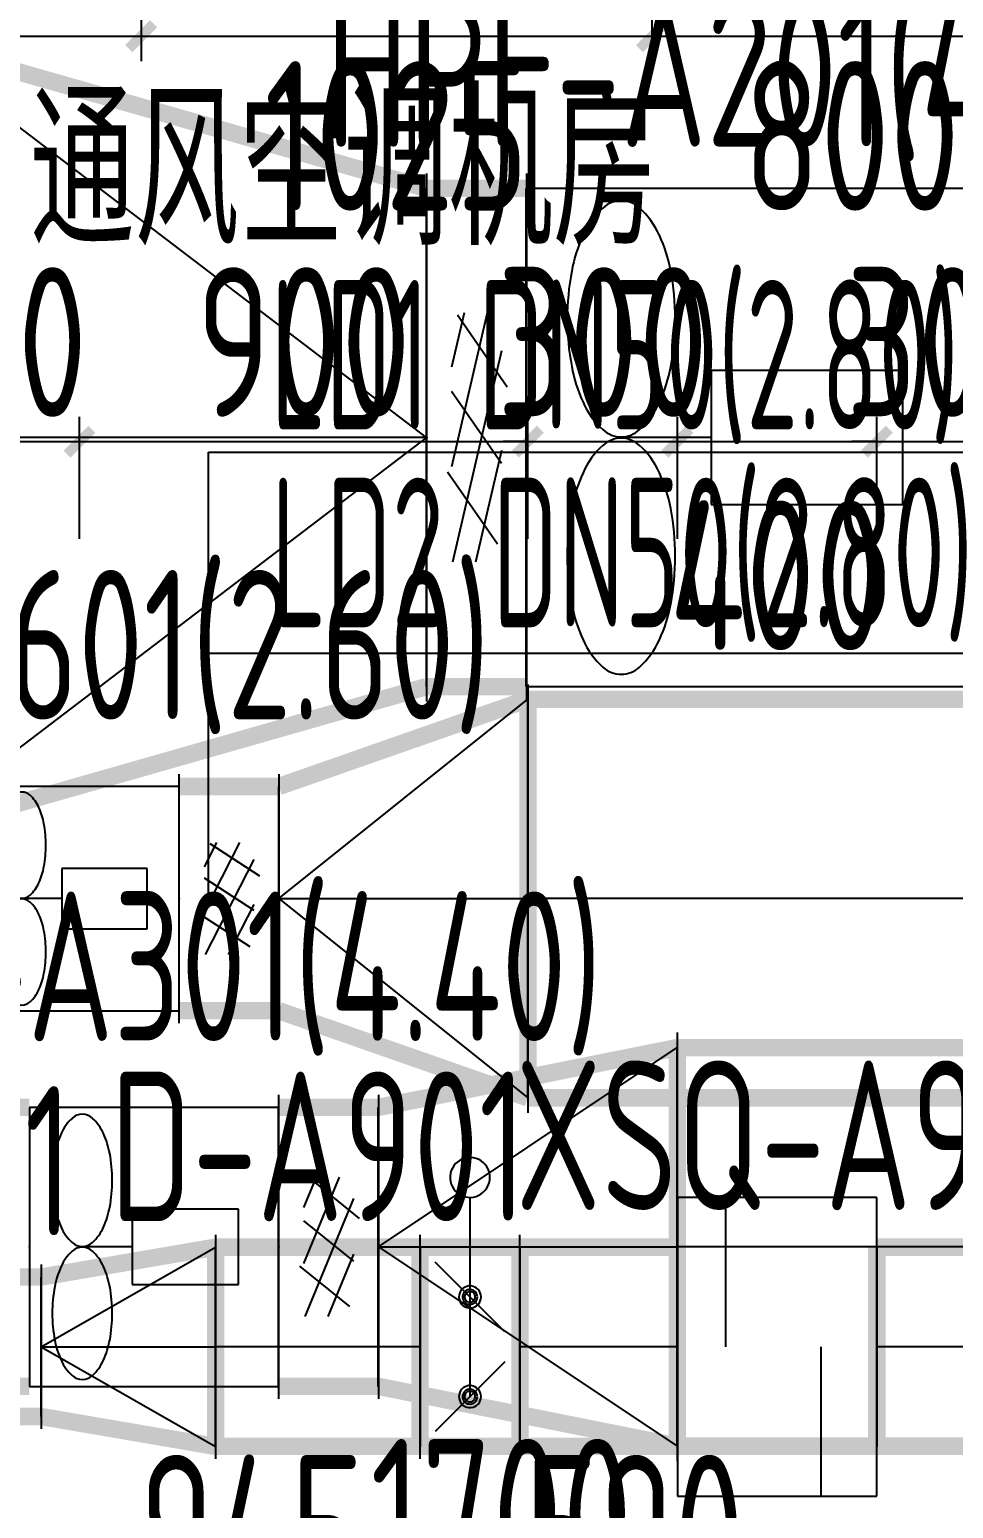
# Model space of a CAD drawing. Extents: x 4 to 13611208, y -605838 to 574722.
# Drawn here: x 13252799 to 13254654, y 198185 to 201154 of the extents above; entities that cross this region are included whole.
import ezdxf
from ezdxf.enums import TextEntityAlignment as Align

# ---------------------------------------------------------------- set-up
doc = ezdxf.new("R2010")
doc.units = 0
doc.header["$LTSCALE"] = 1000
doc.header["$MEASUREMENT"] = 0
doc.linetypes.add('CENTER2', pattern=[28.575, 19.05, -3.175, 3.175, -3.175])
for name, color, linetype in [('DUCT-D-P标注', 7, 'Continuous'), ('DUCT-K-P中心线', 5, 'CENTER2'), ('DUCT-K-P标注', 7, 'Continuous'), ('DUCT-K-P法兰', 2, 'Continuous'), ('DUCT-K-P管', 191, 'Continuous'), ('DUCT-K-P管端线', 2, 'Continuous'), ('DUCT-K-P管设备', 7, 'Continuous'), ('DUCT-K-P阀门', 7, 'Continuous'), ('DUCT-X-P标注', 7, 'Continuous'), ('DUCT-X-S中心线', 5, 'CENTER2'), ('DUCT-X-S标注', 7, 'Continuous'), ('DUCT-X-S法兰', 4, 'Continuous'), ('DUCT-X-S管', 3, 'Continuous'), ('DUCT-X-S管端线', 4, 'Continuous'), ('DUCT-X-S管设备', 7, 'Continuous'), ('DUCT-X-S阀门', 7, 'Continuous'), ('SXT-标注', 7, 'Continuous')]:
    doc.layers.add(name, color=color, linetype=linetype)
doc.layers.add('建筑底图', color=8, linetype='Continuous', lineweight=13)
doc.styles.add('67', font='gbenor.shx', dxfattribs={"width": 0.7, "bigfont": 'hztxt.shx'})
doc.styles.add('C', font='HZTXT_E', dxfattribs={"width": 0.7, "bigfont": 'HZTXT'})
doc.styles.add('du', font='gbenor.shx', dxfattribs={"width": 0.8, "bigfont": 'hztxt.shx'})
doc.dimstyles.new('67', dxfattribs={"dimscale": 100, "dimtxt": 3, "dimasz": 0.5, "dimexe": 0.5, "dimexo": 2, "dimgap": 0.5, "dimtad": 2, "dimdec": 0, "dimrnd": 5, "dimzin": 0, "dimdsep": 46, "dimtxsty": 'du', "dimblk": 'ARCHTICK', "dimcen": 0, "dimdle": 0.5, "dimclrd": 256, "dimclre": 256, "dimclrt": 256, "dimazin": 0, "dimtfac": 1, "dimtdec": 0, "dimtix": 1, "dimtmove": 2, "dimatfit": 3, "dimfxl": 100, "dimtolj": 1, "dimtzin": 0, "dimlwd": -1, "dimlwe": -1, "dimarcsym": 0})

# ---------------------------------------------------------------- blocks, each defined once
blk = doc.blocks.new('_ArchTick')
at = {"color": 0, "linetype": 'ByBlock', "const_width": 0.4}
blk.add_lwpolyline([(-0.5, -0.5), (0.5, 0.5)], dxfattribs=at)
blk = doc.blocks.new('*D745')
at = {"layer": 'DUCT-X-S标注', "transparency": 16777216}
for p, q in [((13251997.6, 201334.6), (13251997.6, 201090.3)), ((13253023, 201334.6), (13253023, 201090.3)), ((13251947.6, 201140.3), (13253073, 201140.3))]:
    blk.add_line(p, q, dxfattribs=at)
at = {"layer": 'DUCT-X-S标注', "transparency": 16777216, "xscale": 50, "yscale": 50, "zscale": 50, "rotation": 180}
blk.add_blockref('_ArchTick', (13251997.6, 201140.3), dxfattribs=at)
at = {"layer": 'DUCT-X-S标注', "transparency": 16777216, "xscale": 50, "yscale": 50, "zscale": 50}
blk.add_blockref('_ArchTick', (13253023, 201140.3), dxfattribs=at)
at = {"layer": 'DUCT-X-S标注', "transparency": 16777216, "insert": (13252510.3, 200940.3), "char_height": 300, "attachment_point": 5, "style": 'du'}
blk.add_mtext('\\A1;1025', dxfattribs=at)
blk = doc.blocks.new('*D746')
at = {"layer": 'DUCT-X-S标注', "transparency": 16777216}
for p, q in [((13253023, 201334.6), (13253023, 201090.3)), ((13254048.6, 201334.6), (13254048.6, 201090.3)), ((13252973, 201140.3), (13254098.6, 201140.3))]:
    blk.add_line(p, q, dxfattribs=at)
at = {"layer": 'DUCT-X-S标注', "transparency": 16777216, "xscale": 50, "yscale": 50, "zscale": 50, "rotation": 180}
blk.add_blockref('_ArchTick', (13253023, 201140.3), dxfattribs=at)
at = {"layer": 'DUCT-X-S标注', "transparency": 16777216, "xscale": 50, "yscale": 50, "zscale": 50}
blk.add_blockref('_ArchTick', (13254048.6, 201140.3), dxfattribs=at)
at = {"layer": 'DUCT-X-S标注', "transparency": 16777216, "insert": (13253535.8, 200940.3), "char_height": 300, "attachment_point": 5, "style": 'du'}
blk.add_mtext('\\A1;1025', dxfattribs=at)
blk = doc.blocks.new('*D747')
at = {"layer": 'DUCT-X-S标注', "transparency": 16777216}
for p, q in [((13254048.6, 201334.6), (13254048.6, 201090.3)), ((13254850.2, 201334.6), (13254850.2, 201090.3)), ((13253998.6, 201140.3), (13254900.2, 201140.3))]:
    blk.add_line(p, q, dxfattribs=at)
at = {"layer": 'DUCT-X-S标注', "transparency": 16777216, "xscale": 50, "yscale": 50, "zscale": 50, "rotation": 180}
blk.add_blockref('_ArchTick', (13254048.6, 201140.3), dxfattribs=at)
at = {"layer": 'DUCT-X-S标注', "transparency": 16777216, "xscale": 50, "yscale": 50, "zscale": 50}
blk.add_blockref('_ArchTick', (13254850.2, 201140.3), dxfattribs=at)
at = {"layer": 'DUCT-X-S标注', "transparency": 16777216, "insert": (13254449.4, 200940.3), "char_height": 300, "attachment_point": 5, "style": 'du'}
blk.add_mtext('\\A1;800', dxfattribs=at)
blk = doc.blocks.new('*D815')
at = {"layer": 'DUCT-X-S标注', "transparency": 16777216}
for p, q in [((13252899, 200131.6), (13252899, 200376.4)), ((13253799.6, 200131.6), (13253799.6, 200376.4)), ((13252849, 200326.4), (13253849.6, 200326.4))]:
    blk.add_line(p, q, dxfattribs=at)
at = {"layer": 'DUCT-X-S标注', "transparency": 16777216, "xscale": 50, "yscale": 50, "zscale": 50, "rotation": 180}
blk.add_blockref('_ArchTick', (13252899, 200326.4), dxfattribs=at)
at = {"layer": 'DUCT-X-S标注', "transparency": 16777216, "xscale": 50, "yscale": 50, "zscale": 50}
blk.add_blockref('_ArchTick', (13253799.6, 200326.4), dxfattribs=at)
at = {"layer": 'DUCT-X-S标注', "transparency": 16777216, "insert": (13253349.3, 200526.4), "char_height": 300, "attachment_point": 5, "style": 'du'}
blk.add_mtext('\\A1;900', dxfattribs=at)
blk = doc.blocks.new('*D816')
at = {"layer": 'DUCT-X-S标注', "transparency": 16777216}
for p, q in [((13253799.6, 200131.6), (13253799.6, 200376.4)), ((13254099.6, 200131.6), (13254099.6, 200376.4)), ((13253799.6, 200326.4), (13253749.6, 200326.4)), ((13253799.6, 200326.4), (13254099.6, 200326.4)), ((13254099.6, 200326.4), (13254149.6, 200326.4))]:
    blk.add_line(p, q, dxfattribs=at)
at = {"layer": 'DUCT-X-S标注', "transparency": 16777216, "xscale": 50, "yscale": 50, "zscale": 50}
blk.add_blockref('_ArchTick', (13253799.6, 200326.4), dxfattribs=at)
at = {"layer": 'DUCT-X-S标注', "transparency": 16777216, "xscale": 50, "yscale": 50, "zscale": 50, "rotation": 180}
blk.add_blockref('_ArchTick', (13254099.6, 200326.4), dxfattribs=at)
at = {"layer": 'DUCT-X-S标注', "transparency": 16777216, "insert": (13253949.6, 200526.4), "char_height": 300, "attachment_point": 5, "style": 'du'}
blk.add_mtext('\\A1;300', dxfattribs=at)
blk = doc.blocks.new('*D843')
at = {"layer": 'DUCT-X-P标注', "transparency": 16777216}
for p, q in [((13251766.8, 197854.5), (13251766.8, 197992.5)), ((13252774.8, 197854.5), (13252774.8, 197992.5)), ((13251716.8, 197942.5), (13252824.8, 197942.5))]:
    blk.add_line(p, q, dxfattribs=at)
at = {"layer": 'DUCT-X-P标注', "transparency": 16777216, "xscale": 50, "yscale": 50, "zscale": 50, "rotation": 180}
blk.add_blockref('_ArchTick', (13251766.8, 197942.5), dxfattribs=at)
at = {"layer": 'DUCT-X-P标注', "transparency": 16777216, "xscale": 50, "yscale": 50, "zscale": 50}
blk.add_blockref('_ArchTick', (13252774.8, 197942.5), dxfattribs=at)
at = {"layer": 'DUCT-X-P标注', "transparency": 16777216, "insert": (13252270.8, 198142.5), "char_height": 300, "attachment_point": 5, "style": 'du'}
blk.add_mtext('\\A1;1010', dxfattribs=at)
blk = doc.blocks.new('*D844')
at = {"layer": 'DUCT-X-P标注', "transparency": 16777216}
for p, q in [((13252774.8, 197854.5), (13252774.8, 197992.5)), ((13253717.6, 197854.5), (13253717.6, 197992.5)), ((13252724.8, 197942.5), (13253767.6, 197942.5))]:
    blk.add_line(p, q, dxfattribs=at)
at = {"layer": 'DUCT-X-P标注', "transparency": 16777216, "xscale": 50, "yscale": 50, "zscale": 50, "rotation": 180}
blk.add_blockref('_ArchTick', (13252774.8, 197942.5), dxfattribs=at)
at = {"layer": 'DUCT-X-P标注', "transparency": 16777216, "xscale": 50, "yscale": 50, "zscale": 50}
blk.add_blockref('_ArchTick', (13253717.6, 197942.5), dxfattribs=at)
at = {"layer": 'DUCT-X-P标注', "transparency": 16777216, "insert": (13253246.2, 198142.5), "char_height": 300, "attachment_point": 5, "style": 'du'}
blk.add_mtext('\\A1;945', dxfattribs=at)
blk = doc.blocks.new('*D845')
at = {"layer": 'DUCT-X-P标注', "transparency": 16777216}
for p, q in [((13253717.6, 197854.5), (13253717.6, 197992.5)), ((13254309.9, 197854.5), (13254309.9, 197992.5)), ((13253667.6, 197942.5), (13254359.9, 197942.5))]:
    blk.add_line(p, q, dxfattribs=at)
at = {"layer": 'DUCT-X-P标注', "transparency": 16777216, "xscale": 50, "yscale": 50, "zscale": 50, "rotation": 180}
blk.add_blockref('_ArchTick', (13253717.6, 197942.5), dxfattribs=at)
at = {"layer": 'DUCT-X-P标注', "transparency": 16777216, "xscale": 50, "yscale": 50, "zscale": 50}
blk.add_blockref('_ArchTick', (13254309.9, 197942.5), dxfattribs=at)
at = {"layer": 'DUCT-X-P标注', "transparency": 16777216, "insert": (13254013.8, 198142.5), "char_height": 300, "attachment_point": 5, "style": 'du'}
blk.add_mtext('\\A1;590', dxfattribs=at)
blk = doc.blocks.new('*D888')
at = {"layer": 'DUCT-K-P标注', "transparency": 16777216}
for p, q in [((13251998.4, 198110.1), (13251998.4, 197934)), ((13253049, 198110.1), (13253049, 197934)), ((13251948.4, 197984), (13253099, 197984))]:
    blk.add_line(p, q, dxfattribs=at)
at = {"layer": 'DUCT-K-P标注', "transparency": 16777216, "xscale": 50, "yscale": 50, "zscale": 50, "rotation": 180}
blk.add_blockref('_ArchTick', (13251998.4, 197984), dxfattribs=at)
at = {"layer": 'DUCT-K-P标注', "transparency": 16777216, "xscale": 50, "yscale": 50, "zscale": 50}
blk.add_blockref('_ArchTick', (13253049, 197984), dxfattribs=at)
at = {"layer": 'DUCT-K-P标注', "transparency": 16777216, "insert": (13252523.7, 197784), "char_height": 300, "attachment_point": 5, "style": 'du'}
blk.add_mtext('\\A1;1050', dxfattribs=at)
blk = doc.blocks.new('*D889')
at = {"layer": 'DUCT-K-P标注', "transparency": 16777216}
for p, q in [((13253049, 198110.1), (13253049, 197934)), ((13254099.6, 198110.1), (13254099.6, 197934)), ((13252999, 197984), (13254149.6, 197984))]:
    blk.add_line(p, q, dxfattribs=at)
at = {"layer": 'DUCT-K-P标注', "transparency": 16777216, "xscale": 50, "yscale": 50, "zscale": 50, "rotation": 180}
blk.add_blockref('_ArchTick', (13253049, 197984), dxfattribs=at)
at = {"layer": 'DUCT-K-P标注', "transparency": 16777216, "xscale": 50, "yscale": 50, "zscale": 50}
blk.add_blockref('_ArchTick', (13254099.6, 197984), dxfattribs=at)
at = {"layer": 'DUCT-K-P标注', "transparency": 16777216, "insert": (13253574.3, 197784), "char_height": 300, "attachment_point": 5, "style": 'du'}
blk.add_mtext('\\A1;1050', dxfattribs=at)
blk = doc.blocks.new('*D890')
at = {"layer": 'DUCT-K-P标注', "transparency": 16777216}
for p, q in [((13254099.6, 198110.1), (13254099.6, 197934)), ((13256399.1, 198110.1), (13256399.1, 197934)), ((13254049.6, 197984), (13256449.1, 197984))]:
    blk.add_line(p, q, dxfattribs=at)
at = {"layer": 'DUCT-K-P标注', "transparency": 16777216, "xscale": 50, "yscale": 50, "zscale": 50, "rotation": 180}
blk.add_blockref('_ArchTick', (13254099.6, 197984), dxfattribs=at)
at = {"layer": 'DUCT-K-P标注', "transparency": 16777216, "xscale": 50, "yscale": 50, "zscale": 50}
blk.add_blockref('_ArchTick', (13256399.1, 197984), dxfattribs=at)
at = {"layer": 'DUCT-K-P标注', "transparency": 16777216, "insert": (13255249.4, 197784), "char_height": 300, "attachment_point": 5, "style": 'du'}
blk.add_mtext('\\A1;2300', dxfattribs=at)
blk = doc.blocks.new('*D902')
at = {"layer": 'DUCT-K-P标注', "transparency": 16777216}
for p, q in [((13252545.9, 201334.7), (13252545.9, 201678.5)), ((13254246.5, 201334.7), (13254246.5, 201678.5)), ((13252495.9, 201628.5), (13254296.5, 201628.5))]:
    blk.add_line(p, q, dxfattribs=at)
at = {"layer": 'DUCT-K-P标注', "transparency": 16777216, "xscale": 50, "yscale": 50, "zscale": 50, "rotation": 180}
blk.add_blockref('_ArchTick', (13252545.9, 201628.5), dxfattribs=at)
at = {"layer": 'DUCT-K-P标注', "transparency": 16777216, "xscale": 50, "yscale": 50, "zscale": 50}
blk.add_blockref('_ArchTick', (13254246.5, 201628.5), dxfattribs=at)
at = {"layer": 'DUCT-K-P标注', "transparency": 16777216, "insert": (13253396.2, 201828.5), "char_height": 300, "attachment_point": 5, "style": 'du'}
blk.add_mtext('\\A1;1700', dxfattribs=at)
blk = doc.blocks.new('*D903')
at = {"layer": 'DUCT-K-P标注', "transparency": 16777216}
for p, q in [((13254246.5, 201334.7), (13254246.5, 201678.5)), ((13255947.1, 201334.7), (13255947.1, 201678.5)), ((13254196.5, 201628.5), (13255997.1, 201628.5))]:
    blk.add_line(p, q, dxfattribs=at)
at = {"layer": 'DUCT-K-P标注', "transparency": 16777216, "xscale": 50, "yscale": 50, "zscale": 50, "rotation": 180}
blk.add_blockref('_ArchTick', (13254246.5, 201628.5), dxfattribs=at)
at = {"layer": 'DUCT-K-P标注', "transparency": 16777216, "xscale": 50, "yscale": 50, "zscale": 50}
blk.add_blockref('_ArchTick', (13255947.1, 201628.5), dxfattribs=at)
at = {"layer": 'DUCT-K-P标注', "transparency": 16777216, "insert": (13255096.8, 201828.5), "char_height": 300, "attachment_point": 5, "style": 'du'}
blk.add_mtext('\\A1;1700', dxfattribs=at)
blk = doc.blocks.new('*D935')
at = {"layer": 'DUCT-D-P标注', "transparency": 16777216}
for p, q in [((13251296.4, 197809.5), (13251296.4, 198024.5)), ((13252897, 197809.5), (13252897, 198024.5)), ((13251246.4, 197974.5), (13252947, 197974.5))]:
    blk.add_line(p, q, dxfattribs=at)
at = {"layer": 'DUCT-D-P标注', "transparency": 16777216, "xscale": 50, "yscale": 50, "zscale": 50, "rotation": 180}
blk.add_blockref('_ArchTick', (13251296.4, 197974.5), dxfattribs=at)
at = {"layer": 'DUCT-D-P标注', "transparency": 16777216, "xscale": 50, "yscale": 50, "zscale": 50}
blk.add_blockref('_ArchTick', (13252897, 197974.5), dxfattribs=at)
at = {"layer": 'DUCT-D-P标注', "transparency": 16777216, "insert": (13252096.7, 198174.5), "char_height": 300, "attachment_point": 5, "style": 'du'}
blk.add_mtext('\\A1;1600', dxfattribs=at)
blk = doc.blocks.new('*D936')
at = {"layer": 'DUCT-D-P标注', "transparency": 16777216}
for p, q in [((13252897, 197809.5), (13252897, 198024.5)), ((13254595, 197809.5), (13254595, 198024.5)), ((13252847, 197974.5), (13254645, 197974.5))]:
    blk.add_line(p, q, dxfattribs=at)
at = {"layer": 'DUCT-D-P标注', "transparency": 16777216, "xscale": 50, "yscale": 50, "zscale": 50, "rotation": 180}
blk.add_blockref('_ArchTick', (13252897, 197974.5), dxfattribs=at)
at = {"layer": 'DUCT-D-P标注', "transparency": 16777216, "xscale": 50, "yscale": 50, "zscale": 50}
blk.add_blockref('_ArchTick', (13254595, 197974.5), dxfattribs=at)
at = {"layer": 'DUCT-D-P标注', "transparency": 16777216, "insert": (13253746, 198174.5), "char_height": 300, "attachment_point": 5, "style": 'du'}
blk.add_mtext('\\A1;1700', dxfattribs=at)
blk = doc.blocks.new('*D1887')
at = {"layer": 'DUCT-X-S标注', "transparency": 16777216}
for p, q in [((13252497, 200131.1), (13252497, 200376.4)), ((13252899, 200131.1), (13252899, 200376.4)), ((13252497, 200326.4), (13252447, 200326.4)), ((13252497, 200326.4), (13252899, 200326.4)), ((13252899, 200326.4), (13252949, 200326.4))]:
    blk.add_line(p, q, dxfattribs=at)
at = {"layer": 'DUCT-X-S标注', "transparency": 16777216, "xscale": 50, "yscale": 50, "zscale": 50}
blk.add_blockref('_ArchTick', (13252497, 200326.4), dxfattribs=at)
at = {"layer": 'DUCT-X-S标注', "transparency": 16777216, "xscale": 50, "yscale": 50, "zscale": 50, "rotation": 180}
blk.add_blockref('_ArchTick', (13252899, 200326.4), dxfattribs=at)
at = {"layer": 'DUCT-X-S标注', "transparency": 16777216, "insert": (13252698, 200526.4), "char_height": 300, "attachment_point": 5, "style": 'du'}
blk.add_mtext('\\A1;400', dxfattribs=at)
blk = doc.blocks.new('*D1888')
at = {"layer": 'DUCT-X-S标注', "transparency": 16777216}
for p, q in [((13254099.6, 200131.1), (13254099.6, 200376.4)), ((13254500, 200131.6), (13254500, 200376.4)), ((13254049.6, 200326.4), (13254550, 200326.4))]:
    blk.add_line(p, q, dxfattribs=at)
at = {"layer": 'DUCT-X-S标注', "transparency": 16777216, "xscale": 50, "yscale": 50, "zscale": 50, "rotation": 180}
blk.add_blockref('_ArchTick', (13254099.6, 200326.4), dxfattribs=at)
at = {"layer": 'DUCT-X-S标注', "transparency": 16777216, "xscale": 50, "yscale": 50, "zscale": 50}
blk.add_blockref('_ArchTick', (13254500, 200326.4), dxfattribs=at)
at = {"layer": 'DUCT-X-S标注', "transparency": 16777216, "insert": (13254299.8, 200058), "char_height": 300, "attachment_point": 5, "style": 'du'}
blk.add_mtext('\\A1;400', dxfattribs=at)
blk = doc.blocks.new('*D1889')
at = {"layer": 'DUCT-X-S标注', "transparency": 16777216}
for p, q in [((13254500, 200131.6), (13254500, 200376.4)), ((13254800.3, 200131.1), (13254800.3, 200376.4)), ((13254500, 200326.4), (13254450, 200326.4)), ((13254500, 200326.4), (13254800.3, 200326.4)), ((13254800.3, 200326.4), (13254850.3, 200326.4))]:
    blk.add_line(p, q, dxfattribs=at)
at = {"layer": 'DUCT-X-S标注', "transparency": 16777216, "xscale": 50, "yscale": 50, "zscale": 50}
blk.add_blockref('_ArchTick', (13254500, 200326.4), dxfattribs=at)
at = {"layer": 'DUCT-X-S标注', "transparency": 16777216, "xscale": 50, "yscale": 50, "zscale": 50, "rotation": 180}
blk.add_blockref('_ArchTick', (13254800.3, 200326.4), dxfattribs=at)
at = {"layer": 'DUCT-X-S标注', "transparency": 16777216, "insert": (13254650.1, 200526.4), "char_height": 300, "attachment_point": 5, "style": 'du'}
blk.add_mtext('\\A1;300', dxfattribs=at)
blk = doc.blocks.new('$轴流风机$00000011')
for p, q in [((-500, 500), (-500, -500)), ((500, 500), (-500, 500)), ((500, -500), (500, 500)), ((-339.5, 134.7), (-339.5, -134.7)), ((88, 134.7), (-339.5, 134.7)), ((88, -134.7), (88, 134.7)), ((88, 0), (288.5, 0)), ((-339.5, -134.7), (88, -134.7)), ((-500, -500), (500, -500))]:
    blk.add_line(p, q)
for centre, radius, start, end in [((288.5, 410.5), 64.8, 90, 129.1821), ((288.5, 410.5), 64.8, 50.8179, 90), ((355.1, 328.7), 170.3, 129.1821, 153.0603), ((221.9, 328.7), 170.3, 26.9397, 50.8179), ((462.4, 274.2), 290.7, 153.0603, 168.1126), ((114.5, 274.2), 290.7, 11.8874, 26.9397), ((633.1, 238.3), 465, 168.1126, 180), ((-56.1, 238.3), 465, 0, 11.8874), ((633.1, 238.3), 465, 180, 191.8874), ((-56.1, 238.3), 465, 348.1126, 0), ((462.4, 202.4), 290.7, 191.8874, 206.9397), ((114.5, 202.4), 290.7, 333.0603, 348.1126), ((355.1, 147.8), 170.3, 206.9397, 230.8179), ((221.9, 147.8), 170.3, 309.1821, 333.0603), ((288.5, 66.1), 64.8, 230.8179, 270), ((288.5, 66.1), 64.8, 270, 309.1821), ((355.1, -147.8), 170.3, 129.1821, 153.0603), ((288.5, -66.1), 64.8, 90, 129.1821), ((288.5, -66.1), 64.8, 50.8179, 90), ((221.9, -147.8), 170.3, 26.9397, 50.8179), ((462.4, -202.4), 290.7, 153.0603, 168.1126), ((114.5, -202.4), 290.7, 11.8874, 26.9397), ((633.1, -238.3), 465, 168.1126, 180), ((-56.1, -238.3), 465, 0, 11.8874), ((633.1, -238.3), 465, 180, 191.8874), ((-56.1, -238.3), 465, 348.1126, 0), ((462.4, -274.2), 290.7, 191.8874, 206.9397), ((114.5, -274.2), 290.7, 333.0603, 348.1126), ((355.1, -328.7), 170.3, 206.9397, 230.8179), ((221.9, -328.7), 170.3, 309.1821, 333.0603), ((288.5, -410.5), 64.8, 230.8179, 270), ((288.5, -410.5), 64.8, 270, 309.1821)]:
    blk.add_arc(centre, radius, start, end)
for p in [(-500, 0), (500, 0)]:
    blk.add_point(p)

msp = doc.modelspace()

# ---------------------------------------------------------------- linework, layer by layer
at = {"layer": 'DUCT-K-P中心线'}
for p, q in [((13253596.1, 200334.7), (13252546.1, 200334.7)), ((13253499.4, 198710.1), (13254099.4, 198710.1)), ((13256399.1, 198710.1), (13254099.6, 198710.1))]:
    msp.add_line(p, q, dxfattribs=at)
at = {"layer": 'DUCT-K-P法兰'}
for p, q in [((13253596.2, 200864.7), (13253596.2, 199804.7)), ((13253796.4, 200864.7), (13253796.4, 199804.7)), ((13254099.5, 199140.1), (13254099.5, 198280.1)), ((13253299.1, 198405.1), (13253299.1, 199015.1)), ((13253499.3, 199015.1), (13253499.3, 198405.1))]:
    msp.add_line(p, q, dxfattribs=at)
at = {"layer": 'DUCT-K-P法兰', "color": 18, "true_color": 0x000000}
for p in [(13253596.1, 200334.7, 4350), (13253596.3, 200334.7, 4350), (13253796.3, 200334.7, 4350), (13253796.5, 200334.7, 4350), (13252799, 198710.1, 4500), (13253299, 198710.1, 4500), (13253299.2, 198710.1, 4500), (13253499.2, 198710.1, 4500), (13253499.4, 198710.1, 4500), (13254099.4, 198710.1, 4500), (13254099.6, 198710.1, 4500)]:
    msp.add_point(p, dxfattribs=at)
at = {"layer": 'DUCT-K-P管'}
for p, q in [((13253596.1, 200334.7), (13252546.1, 201134.7)), ((13253596.1, 200334.7), (13252546.1, 199534.7)), ((13253499.4, 198710.1), (13254099.4, 199110.1)), ((13253499.4, 198710.1), (13254099.4, 198310.1))]:
    msp.add_line(p, q, dxfattribs=at)
at = {"layer": 'DUCT-K-P管', "const_width": 35}
for points in [[(13253596.1, 200834.7), (13252546.1, 201134.7)], [(13253596.3, 200834.7), (13253796.3, 200834.7)], [(13253596.1, 199834.7), (13252546.1, 199534.7)], [(13253796.3, 199834.7), (13253596.3, 199834.7)], [(13253499.4, 198990.1), (13254099.4, 199110.1)], [(13256399.1, 199110.1), (13254099.6, 199110.1)], [(13254099.6, 199110.1), (13254099.6, 198310.1)], [(13252598.8, 198990.1), (13252798.8, 198990.1)], [(13253299.2, 198990.1), (13253499.2, 198990.1)], [(13252798.8, 198430.1), (13252598.8, 198430.1)], [(13253499.2, 198430.1), (13253299.2, 198430.1)], [(13253499.4, 198430.1), (13254099.4, 198310.1)], [(13254099.6, 198310.1), (13256399.1, 198310.1)]]:
    msp.add_lwpolyline(points, dxfattribs=at)
at = {"layer": 'DUCT-K-P管', "color": 18, "true_color": 0x000000}
for p in [(13253596.1, 200334.7, 4350), (13253499.4, 198710.1, 4500), (13254099.4, 198710.1, 4500)]:
    msp.add_point(p, dxfattribs=at)
at = {"layer": 'DUCT-K-P管端线'}
for p, q in [((13253596.1, 199834.7), (13253596.1, 200834.7)), ((13253596.3, 199834.7), (13253596.3, 200834.7)), ((13253796.3, 199834.7), (13253796.3, 200834.7)), ((13254099.4, 198310.1), (13254099.4, 199110.1)), ((13253299.2, 198430.1), (13253299.2, 198990.1)), ((13253499.2, 198430.1), (13253499.2, 198990.1)), ((13253499.4, 198990.1), (13253499.4, 198430.1))]:
    msp.add_line(p, q, dxfattribs=at)
at = {"layer": 'DUCT-K-P阀门'}
for p, q in [((13253717.7, 200584.7), (13253646.3, 200275.7)), ((13253671.5, 200584.7), (13253646.3, 200475.7)), ((13253657.9, 200580.8), (13253757.9, 200436.4)), ((13253746.3, 200508.7), (13253648.4, 200084.7)), ((13253646.3, 200427.6), (13253746.3, 200283.3)), ((13253746.3, 200308.7), (13253694.6, 200084.7)), ((13253638.2, 200265.7), (13253738.2, 200121.4)), ((13253420.6, 198850.1), (13253349.2, 198677)), ((13253374.4, 198850.1), (13253349.2, 198789)), ((13253360.8, 198847.9), (13253460.8, 198767.1)), ((13253449.2, 198807.5), (13253351.3, 198570.1)), ((13253349.2, 198762.1), (13253449.2, 198681.3)), ((13253449.2, 198695.5), (13253397.5, 198570.1)), ((13253341.1, 198671.5), (13253441.1, 198590.6))]:
    msp.add_line(p, q, dxfattribs=at)
at = {"layer": 'DUCT-X-S中心线'}
for p, q in [((13253299.4, 199409.2), (13253799.4, 199409.2)), ((13254800.2, 199409.2), (13253799.6, 199409.2)), ((13252822.4, 198509.5), (13253172.4, 198509.5)), ((13253583, 198509.5), (13253172.6, 198509.5)), ((13254099.6, 198509.5), (13253783.4, 198509.5)), ((13258568.7, 198509.5), (13254500, 198509.5))]:
    msp.add_line(p, q, dxfattribs=at)
at = {"layer": 'DUCT-X-S法兰'}
for p, q in [((13253799.5, 199839.2), (13253799.5, 198979.2)), ((13253099.1, 199159.2), (13253099.1, 199659.2)), ((13253299.3, 199659.2), (13253299.3, 199159.2)), ((13253172.5, 198734.5), (13253172.5, 198284.5)), ((13253583.1, 198284.5), (13253583.1, 198734.5)), ((13253783.3, 198284.5), (13253783.3, 198734.5)), ((13254099.7, 198284.5), (13254099.7, 198734.5)), ((13254499.9, 198284.5), (13254499.9, 198734.5)), ((13252822.3, 198674.5), (13252822.3, 198344.5))]:
    msp.add_line(p, q, dxfattribs=at)
at = {"layer": 'DUCT-X-S法兰', "color": 18, "true_color": 0x000000}
for p in [(13253099, 199409.2, 2625), (13253099.2, 199409.2, 2625), (13253299.2, 199409.2, 2625), (13253299.4, 199409.2, 2625), (13253799.4, 199409.2, 2600), (13253799.6, 199409.2, 2600), (13252822.2, 198509.5, 2540), (13252822.4, 198509.5, 2540), (13253172.4, 198509.5, 2500), (13253172.6, 198509.5, 2500), (13253583, 198509.5, 2500), (13253583.2, 198509.5, 2500), (13253783.2, 198509.5, 2500), (13253783.4, 198509.5, 2500), (13254099.6, 198509.5, 2500), (13254099.8, 198509.5, 2500), (13254499.8, 198509.5, 2500), (13254500, 198509.5, 2500)]:
    msp.add_point(p, dxfattribs=at)
at = {"layer": 'DUCT-X-S管'}
for p, q in [((13253299.4, 199409.2), (13253799.4, 199809.2)), ((13253299.4, 199409.2), (13253799.4, 199009.2)), ((13252822.4, 198509.5), (13253172.4, 198709.5)), ((13252822.4, 198509.5), (13253172.4, 198309.5))]:
    msp.add_line(p, q, dxfattribs=at)
at = {"layer": 'DUCT-X-S管', "const_width": 35}
for points in [[(13253299.4, 199634.2), (13253799.4, 199809.2)], [(13254800.2, 199809.2), (13253799.6, 199809.2)], [(13253799.6, 199809.2), (13253799.6, 199009.2)], [(13253099.2, 199634.2), (13253299.2, 199634.2)], [(13253299.2, 199184.2), (13253099.2, 199184.2)], [(13253299.4, 199184.2), (13253799.4, 199009.2)], [(13253799.6, 199009.2), (13254800.2, 199009.2)], [(13252822.4, 198649.5), (13253172.4, 198709.5)], [(13253583, 198709.5), (13253172.6, 198709.5)], [(13253172.6, 198709.5), (13253172.6, 198309.5)], [(13253583, 198309.5), (13253583, 198709.5)], [(13253583.2, 198709.5), (13253783.2, 198709.5)], [(13254099.6, 198709.5), (13253783.4, 198709.5)], [(13253783.4, 198709.5), (13253783.4, 198309.5)], [(13254099.6, 198309.5), (13254099.6, 198709.5)], [(13258568.7, 198709.5), (13254500, 198709.5)], [(13254500, 198709.5), (13254500, 198309.5)], [(13252622.2, 198649.5), (13252822.2, 198649.5)], [(13252822.2, 198369.5), (13252622.2, 198369.5)], [(13252822.4, 198369.5), (13253172.4, 198309.5)], [(13253172.6, 198309.5), (13253583, 198309.5)], [(13253783.2, 198309.5), (13253583.2, 198309.5)], [(13253783.4, 198309.5), (13254099.6, 198309.5)], [(13254500, 198309.5), (13258568.7, 198309.5)]]:
    msp.add_lwpolyline(points, dxfattribs=at)
at = {"layer": 'DUCT-X-S管', "color": 18, "true_color": 0x000000}
for p in [(13253299.4, 199409.2, 2625), (13253799.4, 199409.2, 2600), (13252822.4, 198509.5, 2540), (13253172.4, 198509.5, 2500)]:
    msp.add_point(p, dxfattribs=at)
at = {"layer": 'DUCT-X-S管端线'}
for p, q in [((13253799.4, 199009.2), (13253799.4, 199809.2)), ((13253099.2, 199184.2), (13253099.2, 199634.2)), ((13253299.2, 199184.2), (13253299.2, 199634.2)), ((13253299.4, 199634.2), (13253299.4, 199184.2)), ((13253172.4, 198309.5), (13253172.4, 198709.5)), ((13253583.2, 198709.5), (13253583.2, 198309.5)), ((13253783.2, 198709.5), (13253783.2, 198309.5)), ((13254099.8, 198709.5), (13254099.8, 198309.5)), ((13254499.8, 198709.5), (13254499.8, 198309.5)), ((13252822.2, 198369.5), (13252822.2, 198649.5)), ((13252822.4, 198649.5), (13252822.4, 198369.5))]:
    msp.add_line(p, q, dxfattribs=at)
at = {"layer": 'DUCT-X-S阀门'}
for p, q in [((13253220.6, 199521.7), (13253149.2, 199382.7)), ((13253174.4, 199521.7), (13253149.2, 199472.7)), ((13253160.8, 199520), (13253260.8, 199455)), ((13253249.2, 199487.5), (13253151.3, 199296.7)), ((13253149.2, 199451), (13253249.2, 199386.1)), ((13253249.2, 199397.5), (13253197.5, 199296.7)), ((13253141.1, 199378.2), (13253241.1, 199313.2)), ((13253645.6, 198863.2), (13253644.1, 198857.8)), ((13253647.9, 198868.3), (13253645.6, 198863.2)), ((13253650.8, 198873), (13253647.9, 198868.3)), ((13253654.4, 198877.3), (13253650.8, 198873)), ((13253658.6, 198881), (13253654.4, 198877.3)), ((13253663.2, 198884.2), (13253658.6, 198881)), ((13253668.2, 198886.6), (13253663.2, 198884.2)), ((13253673.5, 198888.3), (13253668.2, 198886.6)), ((13253679, 198889.3), (13253673.5, 198888.3)), ((13253684.6, 198889.5), (13253679, 198889.3)), ((13253690.1, 198888.9), (13253684.6, 198889.5)), ((13253695.6, 198887.6), (13253690.1, 198888.9)), ((13253700.7, 198885.5), (13253695.6, 198887.6)), ((13253705.6, 198882.7), (13253700.7, 198885.5)), ((13253710, 198879.2), (13253705.6, 198882.7)), ((13253713.8, 198875.2), (13253710, 198879.2)), ((13253717.1, 198870.7), (13253713.8, 198875.2)), ((13253719.7, 198865.8), (13253717.1, 198870.7)), ((13253721.7, 198860.5), (13253719.7, 198865.8)), ((13253644.1, 198857.8), (13253643.3, 198852.3)), ((13253643.3, 198852.3), (13253643.3, 198846.7)), ((13253643.3, 198846.7), (13253644.1, 198841.2)), ((13253644.1, 198841.2), (13253645.6, 198835.8)), ((13253645.6, 198835.8), (13253647.9, 198830.7)), ((13253717.1, 198828.3), (13253719.7, 198833.2)), ((13253719.7, 198833.2), (13253721.7, 198838.5)), ((13253722.8, 198855.1), (13253721.7, 198860.5)), ((13253721.7, 198838.5), (13253722.8, 198843.9)), ((13253723.2, 198849.5), (13253722.8, 198855.1)), ((13253722.8, 198843.9), (13253723.2, 198849.5)), ((13253647.9, 198830.7), (13253650.8, 198826)), ((13253650.8, 198826), (13253654.4, 198821.7)), ((13253654.4, 198821.7), (13253658.6, 198818)), ((13253658.6, 198818), (13253663.2, 198814.9)), ((13253663.2, 198814.9), (13253668.2, 198812.4)), ((13253668.2, 198812.4), (13253673.5, 198810.7)), ((13253673.5, 198810.7), (13253679, 198809.7)), ((13253679, 198809.7), (13253684.6, 198809.5)), ((13253683.2, 198809.5), (13253683.2, 198709.5)), ((13253684.6, 198809.5), (13253690.1, 198810.1)), ((13253690.1, 198810.1), (13253695.6, 198811.5)), ((13253695.6, 198811.5), (13253700.7, 198813.6)), ((13253700.7, 198813.6), (13253705.6, 198816.4)), ((13253705.6, 198816.4), (13253710, 198819.8)), ((13253710, 198819.8), (13253713.8, 198823.8)), ((13253713.8, 198823.8), (13253717.1, 198828.3)), ((13254099.8, 198809.5), (13254099.8, 198209.5)), ((13254499.8, 198809.5), (13254099.8, 198809.5)), ((13254196.3, 198809.5), (13254196.3, 198509.5)), ((13254499.8, 198209.5), (13254499.8, 198809.5)), ((13253683.2, 198709.5), (13253683.2, 198509.5)), ((13253753.2, 198539.5), (13253613.2, 198679.5)), ((13253666.8, 198624.4), (13253664.4, 198621.2)), ((13253669.8, 198627.2), (13253666.8, 198624.4)), ((13253673.3, 198629.3), (13253669.8, 198627.2)), ((13253677.1, 198630.8), (13253673.3, 198629.3)), ((13253681.2, 198631.6), (13253677.1, 198630.8)), ((13253681.1, 198624.4), (13253678.3, 198623.7)), ((13253683.9, 198624.5), (13253681.1, 198624.4)), ((13253685.2, 198631.6), (13253681.2, 198631.6)), ((13253686.7, 198624.1), (13253683.9, 198624.5)), ((13253689.3, 198630.8), (13253685.2, 198631.6)), ((13253693.1, 198629.3), (13253689.3, 198630.8)), ((13253696.6, 198627.2), (13253693.1, 198629.3)), ((13253699.6, 198624.4), (13253696.6, 198627.2)), ((13253702, 198621.2), (13253699.6, 198624.4)), ((13253661.4, 198613.6), (13253661, 198609.5)), ((13253661, 198609.5), (13253661.4, 198605.4)), ((13253662.5, 198617.5), (13253661.4, 198613.6)), ((13253661.4, 198605.4), (13253662.5, 198601.5)), ((13253664.4, 198621.2), (13253662.5, 198617.5)), ((13253662.5, 198601.5), (13253664.4, 198597.8)), ((13253664.4, 198597.8), (13253666.8, 198594.6)), ((13253666.8, 198594.6), (13253669.8, 198591.8)), ((13253668.8, 198613.7), (13253668.3, 198610.9)), ((13253668.3, 198610.9), (13253668.3, 198608.1)), ((13253668.3, 198608.1), (13253668.8, 198605.3)), ((13253669.9, 198616.4), (13253668.8, 198613.7)), ((13253668.8, 198605.3), (13253669.9, 198602.6)), ((13253671.4, 198618.8), (13253669.9, 198616.4)), ((13253669.9, 198602.6), (13253671.4, 198600.2)), ((13253673.4, 198620.9), (13253671.4, 198618.8)), ((13253671.4, 198600.2), (13253673.4, 198598.2)), ((13253672.9, 198612.5), (13253672.5, 198610.5)), ((13253672.5, 198610.5), (13253672.5, 198608.5)), ((13253672.5, 198608.5), (13253672.9, 198606.5)), ((13253673.7, 198614.4), (13253672.9, 198612.5)), ((13253672.9, 198606.5), (13253673.7, 198604.6)), ((13253675.7, 198622.5), (13253673.4, 198620.9)), ((13253673.4, 198598.2), (13253675.7, 198596.5)), ((13253674.8, 198616.1), (13253673.7, 198614.4)), ((13253673.7, 198604.6), (13253674.8, 198602.9)), ((13253676.2, 198617.6), (13253674.8, 198616.1)), ((13253674.8, 198602.9), (13253676.2, 198601.4)), ((13253678.3, 198623.7), (13253675.7, 198622.5)), ((13253675.7, 198596.5), (13253678.3, 198595.3)), ((13253677.8, 198618.8), (13253676.2, 198617.6)), ((13253676.2, 198601.4), (13253677.8, 198600.2)), ((13253679.7, 198619.7), (13253677.8, 198618.8)), ((13253677.8, 198600.2), (13253679.7, 198599.4)), ((13253678.3, 198595.3), (13253681.1, 198594.7)), ((13253681.7, 198620.1), (13253679.7, 198619.7)), ((13253679.7, 198599.4), (13253681.7, 198598.9)), ((13253681.1, 198594.7), (13253683.9, 198594.5)), ((13253683.7, 198620.2), (13253681.7, 198620.1)), ((13253681.7, 198598.9), (13253683.7, 198598.8)), ((13253683.2, 198609.5), (13253683.2, 198409.5)), ((13253685.7, 198619.9), (13253683.7, 198620.2)), ((13253683.7, 198598.8), (13253685.7, 198599.1)), ((13253683.9, 198594.5), (13253686.7, 198594.9)), ((13253687.7, 198619.3), (13253685.7, 198619.9)), ((13253685.7, 198599.1), (13253687.7, 198599.8)), ((13253689.4, 198623.2), (13253686.7, 198624.1)), ((13253686.7, 198594.9), (13253689.4, 198595.9)), ((13253689.4, 198618.3), (13253687.7, 198619.3)), ((13253687.7, 198599.8), (13253689.4, 198600.8)), ((13253691.9, 198621.7), (13253689.4, 198623.2)), ((13253691, 198616.9), (13253689.4, 198618.3)), ((13253689.4, 198600.8), (13253691, 198602.1)), ((13253689.4, 198595.9), (13253691.9, 198597.3)), ((13253692.2, 198615.3), (13253691, 198616.9)), ((13253691, 198602.1), (13253692.2, 198603.7)), ((13253694.1, 198619.9), (13253691.9, 198621.7)), ((13253691.9, 198597.3), (13253694.1, 198599.2)), ((13253693.2, 198613.5), (13253692.2, 198615.3)), ((13253692.2, 198603.7), (13253693.2, 198605.5)), ((13253693.7, 198611.5), (13253693.2, 198613.5)), ((13253693.2, 198605.5), (13253693.7, 198607.5)), ((13253693.9, 198609.5), (13253693.7, 198611.5)), ((13253693.7, 198607.5), (13253693.9, 198609.5)), ((13253695.8, 198617.6), (13253694.1, 198619.9)), ((13253694.1, 198599.2), (13253695.8, 198601.4)), ((13253697.1, 198615.1), (13253695.8, 198617.6)), ((13253695.8, 198601.4), (13253697.1, 198603.9)), ((13253696.6, 198591.8), (13253699.6, 198594.6)), ((13253697.9, 198612.4), (13253697.1, 198615.1)), ((13253697.1, 198603.9), (13253697.9, 198606.7)), ((13253698.2, 198609.5), (13253697.9, 198612.4)), ((13253697.9, 198606.7), (13253698.2, 198609.5)), ((13253699.6, 198594.6), (13253702, 198597.8)), ((13253703.9, 198617.5), (13253702, 198621.2)), ((13253702, 198597.8), (13253703.9, 198601.5)), ((13253705, 198613.6), (13253703.9, 198617.5)), ((13253703.9, 198601.5), (13253705, 198605.4)), ((13253705.4, 198609.5), (13253705, 198613.6)), ((13253705, 198605.4), (13253705.4, 198609.5)), ((13253669.8, 198591.8), (13253673.3, 198589.7)), ((13253673.3, 198589.7), (13253677.1, 198588.2)), ((13253677.1, 198588.2), (13253681.2, 198587.5)), ((13253681.2, 198587.5), (13253685.2, 198587.5)), ((13253685.2, 198587.5), (13253689.3, 198588.2)), ((13253689.3, 198588.2), (13253693.1, 198589.7)), ((13253693.1, 198589.7), (13253696.6, 198591.8)), ((13254388.5, 198209.5), (13254388.5, 198509.5)), ((13253753.2, 198479.5), (13253613.2, 198339.5)), ((13253662.5, 198417.5), (13253661.4, 198413.6)), ((13253664.4, 198421.2), (13253662.5, 198417.5)), ((13253666.8, 198424.4), (13253664.4, 198421.2)), ((13253669.8, 198427.2), (13253666.8, 198424.4)), ((13253673.3, 198429.3), (13253669.8, 198427.2)), ((13253671.4, 198418.8), (13253669.9, 198416.4)), ((13253673.4, 198420.9), (13253671.4, 198418.8)), ((13253677.1, 198430.8), (13253673.3, 198429.3)), ((13253675.7, 198422.5), (13253673.4, 198420.9)), ((13253676.2, 198417.6), (13253674.8, 198416.1)), ((13253678.3, 198423.7), (13253675.7, 198422.5)), ((13253677.8, 198418.8), (13253676.2, 198417.6)), ((13253681.2, 198431.6), (13253677.1, 198430.8)), ((13253679.7, 198419.7), (13253677.8, 198418.8)), ((13253681.1, 198424.4), (13253678.3, 198423.7)), ((13253681.7, 198420.1), (13253679.7, 198419.7)), ((13253683.9, 198424.5), (13253681.1, 198424.4)), ((13253685.2, 198431.6), (13253681.2, 198431.6)), ((13253683.7, 198420.2), (13253681.7, 198420.1)), ((13253685.7, 198419.9), (13253683.7, 198420.2)), ((13253686.7, 198424.1), (13253683.9, 198424.5)), ((13253689.3, 198430.8), (13253685.2, 198431.6)), ((13253687.7, 198419.3), (13253685.7, 198419.9)), ((13253689.4, 198423.2), (13253686.7, 198424.1)), ((13253689.4, 198418.3), (13253687.7, 198419.3)), ((13253693.1, 198429.3), (13253689.3, 198430.8)), ((13253691.9, 198421.7), (13253689.4, 198423.2)), ((13253691, 198416.9), (13253689.4, 198418.3)), ((13253692.2, 198415.3), (13253691, 198416.9)), ((13253694.1, 198419.9), (13253691.9, 198421.7)), ((13253696.6, 198427.2), (13253693.1, 198429.3)), ((13253695.8, 198417.6), (13253694.1, 198419.9)), ((13253697.1, 198415.1), (13253695.8, 198417.6)), ((13253699.6, 198424.4), (13253696.6, 198427.2)), ((13253702, 198421.2), (13253699.6, 198424.4)), ((13253703.9, 198417.5), (13253702, 198421.2)), ((13253705, 198413.6), (13253703.9, 198417.5)), ((13253661.4, 198413.6), (13253661, 198409.5)), ((13253661, 198409.5), (13253661.4, 198405.4)), ((13253661.4, 198405.4), (13253662.5, 198401.5)), ((13253662.5, 198401.5), (13253664.4, 198397.8)), ((13253664.4, 198397.8), (13253666.8, 198394.6)), ((13253666.8, 198394.6), (13253669.8, 198391.8)), ((13253668.8, 198413.7), (13253668.3, 198410.9)), ((13253668.3, 198410.9), (13253668.3, 198408.1)), ((13253668.3, 198408.1), (13253668.8, 198405.3)), ((13253669.9, 198416.4), (13253668.8, 198413.7)), ((13253668.8, 198405.3), (13253669.9, 198402.6)), ((13253669.8, 198391.8), (13253673.3, 198389.7)), ((13253669.9, 198402.6), (13253671.4, 198400.2)), ((13253671.4, 198400.2), (13253673.4, 198398.2)), ((13253672.9, 198412.5), (13253672.5, 198410.5)), ((13253672.5, 198410.5), (13253672.5, 198408.5)), ((13253672.5, 198408.5), (13253672.9, 198406.5)), ((13253673.7, 198414.4), (13253672.9, 198412.5)), ((13253672.9, 198406.5), (13253673.7, 198404.6)), ((13253673.3, 198389.7), (13253677.1, 198388.2)), ((13253673.4, 198398.2), (13253675.7, 198396.5)), ((13253674.8, 198416.1), (13253673.7, 198414.4)), ((13253673.7, 198404.6), (13253674.8, 198402.9)), ((13253674.8, 198402.9), (13253676.2, 198401.4)), ((13253675.7, 198396.5), (13253678.3, 198395.3)), ((13253676.2, 198401.4), (13253677.8, 198400.2)), ((13253677.1, 198388.2), (13253681.2, 198387.5)), ((13253677.8, 198400.2), (13253679.7, 198399.4)), ((13253678.3, 198395.3), (13253681.1, 198394.7)), ((13253679.7, 198399.4), (13253681.7, 198398.9)), ((13253681.1, 198394.7), (13253683.9, 198394.5)), ((13253681.2, 198387.5), (13253685.2, 198387.5)), ((13253681.7, 198398.9), (13253683.7, 198398.8)), ((13253683.7, 198398.8), (13253685.7, 198399.1)), ((13253683.9, 198394.5), (13253686.7, 198394.9)), ((13253685.2, 198387.5), (13253689.3, 198388.2)), ((13253685.7, 198399.1), (13253687.7, 198399.8)), ((13253686.7, 198394.9), (13253689.4, 198395.9)), ((13253687.7, 198399.8), (13253689.4, 198400.8)), ((13253689.3, 198388.2), (13253693.1, 198389.7)), ((13253689.4, 198400.8), (13253691, 198402.1)), ((13253689.4, 198395.9), (13253691.9, 198397.3)), ((13253691, 198402.1), (13253692.2, 198403.7)), ((13253691.9, 198397.3), (13253694.1, 198399.2)), ((13253693.2, 198413.5), (13253692.2, 198415.3)), ((13253692.2, 198403.7), (13253693.2, 198405.5)), ((13253693.1, 198389.7), (13253696.6, 198391.8)), ((13253693.7, 198411.5), (13253693.2, 198413.5)), ((13253693.2, 198405.5), (13253693.7, 198407.5)), ((13253693.9, 198409.5), (13253693.7, 198411.5)), ((13253693.7, 198407.5), (13253693.9, 198409.5)), ((13253694.1, 198399.2), (13253695.8, 198401.4)), ((13253695.8, 198401.4), (13253697.1, 198403.9)), ((13253696.6, 198391.8), (13253699.6, 198394.6)), ((13253697.9, 198412.4), (13253697.1, 198415.1)), ((13253697.1, 198403.9), (13253697.9, 198406.7)), ((13253698.2, 198409.5), (13253697.9, 198412.4)), ((13253697.9, 198406.7), (13253698.2, 198409.5)), ((13253699.6, 198394.6), (13253702, 198397.8)), ((13253702, 198397.8), (13253703.9, 198401.5)), ((13253703.9, 198401.5), (13253705, 198405.4)), ((13253705.4, 198409.5), (13253705, 198413.6)), ((13253705, 198405.4), (13253705.4, 198409.5)), ((13254099.8, 198209.5), (13254499.8, 198209.5))]:
    msp.add_line(p, q, dxfattribs=at)
at = {"layer": 'SXT-标注'}
for p, q in [((13253158.1, 199392.4, 2800), (13253158.1, 200305.3, 2800)), ((13253158.1, 200305.3, 2800), (13254713.4, 200305.3, 2800)), ((13253158.1, 199902.1, 2800), (13254744.5, 199902.1, 2800))]:
    msp.add_line(p, q, dxfattribs=at)

# ---------------------------------------------------------------- block references
at = {"layer": 'DUCT-K-P管设备', "xscale": 0.9, "zscale": 1000, "rotation": 180}
msp.add_blockref('$轴流风机$00000011', (13254246.5, 200334.7, 4350), dxfattribs=at)
at = {"layer": 'DUCT-K-P管设备', "xscale": 0.5, "yscale": 0.56, "zscale": 560, "rotation": 180}
msp.add_blockref('$轴流风机$00000011', (13253049, 198710.1, 4500), dxfattribs=at)
at = {"layer": 'DUCT-X-S管设备', "xscale": 0.4, "yscale": 0.45, "zscale": 450, "rotation": 180.0000000000129}
msp.add_blockref('$轴流风机$00000011', (13252899, 199409.2, 2815), dxfattribs=at)

# ---------------------------------------------------------------- texts
at = {"layer": 'DUCT-K-P标注', "style": '67', "width": 0.75}
for s, p in [('HPF-A201(4.40)', (13253393.9, 200918.5, 4400)), ('HPF-A301(4.40)', (13252203.5, 199123.4, 4400))]:
    msp.add_text(s, height=300, dxfattribs=at).set_placement(p)
at = {"layer": 'DUCT-X-P标注', "style": '67', "width": 0.75}
msp.add_text('XF-A901', height=300, dxfattribs=at).set_placement((13251903.3, 198732.7, 7450))
at = {"layer": 'DUCT-X-S标注', "style": '67', "width": 0.75}
for s, p in [('XF-A601(2.60)', (13252143.9, 199768.8, 4250)), ('XSQ-A901', (13253774.2, 198784.2, -700)), ('D-A901', (13252960.4, 198761.9, -700))]:
    msp.add_text(s, height=300, dxfattribs=at).set_placement(p)
at = {"layer": 'SXT-标注', "style": '67', "width": 0.6}
for s, p in [('LD1 DN50(2.80) ', (13254023.2, 200501)), ('LD2 DN50(2.80) ', (13254037.9, 200104))]:
    msp.add_text(s, height=300, dxfattribs=at).set_placement(p, align=Align.MIDDLE_CENTER)
at = {"layer": '建筑底图', "color": 8, "style": 'C', "width": 0.7}
msp.add_text('通风空调机房', height=300, dxfattribs=at).set_placement((13252799.7, 200720.5, 0))

# ---------------------------------------------------------------- dimensions: what is measured, and where the dimension line sits
at = {"layer": 'DUCT-D-P标注'}
for base, p1, p2, picture, middle in [((13252897, 197974.5, -4300), (13251296.4, 197609.5), (13252897, 197609.5, 4300), '*D935', (13252096.7, 198174.5, -4300)), ((13254595, 197974.5, -4300), (13252897, 197609.5, 4300), (13254595, 197609.5), '*D936', (13253746, 198174.5, -4300))]:
    dim = msp.add_linear_dim(base=base, p1=p1, p2=p2, dimstyle='67', dxfattribs=at)
    dim.commit()
    dim.dimension.update_dxf_attribs({"geometry": picture, "text_midpoint": middle})
at = {"layer": 'DUCT-K-P标注'}
for base, p1, p2, picture, middle in [((13254246.5, 201628.5), (13252545.9, 201134.7, 4400), (13254246.5, 201134.7, 4400), '*D902', (13253396.2, 201828.5)), ((13255947.1, 201628.5), (13254246.5, 201134.7, 4400), (13255947.1, 201134.7, 4400), '*D903', (13255096.8, 201828.5)), ((13253049, 197984), (13251998.4, 198310.1, 4500), (13253049, 198310.1, 4500), '*D888', (13252523.7, 197784)), ((13254099.6, 197984), (13253049, 198310.1, 4500), (13254099.6, 198310.1, 4500), '*D889', (13253574.3, 197784)), ((13256399.1, 197984), (13254099.6287, 198310.1138, 4500), (13256399.1, 198310.1138, 4500), '*D890', (13255249.3643, 197784))]:
    dim = msp.add_linear_dim(base=base, p1=p1, p2=p2, dimstyle='67', dxfattribs=at)
    dim.commit()
    dim.dimension.update_dxf_attribs({"geometry": picture, "text_midpoint": middle})
at = {"layer": 'DUCT-X-P标注'}
for base, p1, p2, picture, middle in [((13252774.8, 197942.5), (13251766.8, 197654.5, 3450), (13252774.8, 197654.5, 3450), '*D843', (13252270.8, 198142.5)), ((13253717.6, 197942.5), (13252774.8, 197654.5, 3450), (13253717.6, 197654.5, 3450), '*D844', (13253246.2, 198142.5)), ((13254309.9, 197942.5), (13253717.6, 197654.5, 3450), (13254309.9, 197654.5, 3450), '*D845', (13254013.8, 198142.5))]:
    dim = msp.add_linear_dim(base=base, p1=p1, p2=p2, dimstyle='67', dxfattribs=at)
    dim.commit()
    dim.dimension.update_dxf_attribs({"geometry": picture, "text_midpoint": middle})
at = {"layer": 'DUCT-X-S标注'}
for base, p1, p2, picture, middle in [((13253023, 201140.3, -2650), (13251997.6, 201534.6, -2650), (13253023, 201534.6, -2650), '*D745', (13252510.3, 200940.3, -2650)), ((13254048.6, 201140.3, -2650), (13253023, 201534.6, -2650), (13254048.6, 201534.6, -2650), '*D746', (13253535.8, 200940.3, -2650)), ((13254850.2, 201140.3, -2650), (13254048.6, 201534.6, -2650), (13254850.2, 201534.6, -2650), '*D747', (13254449.4, 200940.3, -2650)), ((13252899, 200326.4), (13252497, 199931.1, 3400), (13252899, 199931.1, 4250), '*D1887', (13252698, 200526.4)), ((13253799.6, 200326.4), (13252899, 199931.6, 2600), (13253799.6, 199931.6, 2600), '*D815', (13253349.3, 200526.4)), ((13254099.6, 200326.4), (13253799.6, 199931.6, 2600), (13254099.6, 199931.6, 2500), '*D816', (13253949.6, 200526.4)), ((13254800.3, 200326.4), (13254500, 199931.6, 2500), (13254800.3, 199931.1, 4250), '*D1889', (13254650.1, 200526.4))]:
    dim = msp.add_linear_dim(base=base, p1=p1, p2=p2, dimstyle='67', dxfattribs=at)
    dim.commit()
    dim.dimension.update_dxf_attribs({"geometry": picture, "text_midpoint": middle})
dim = msp.add_linear_dim(base=(13254500, 200326.4), p1=(13254099.6, 199931.1, 4250), p2=(13254500, 199931.6, 2500), dimstyle='67', dxfattribs=at)
dim.commit()
dim.dimension.update_dxf_attribs({"geometry": '*D1888', "text_midpoint": (13254299.8, 200058), "dimtype": 128})

doc.saveas('drawing.dxf')
